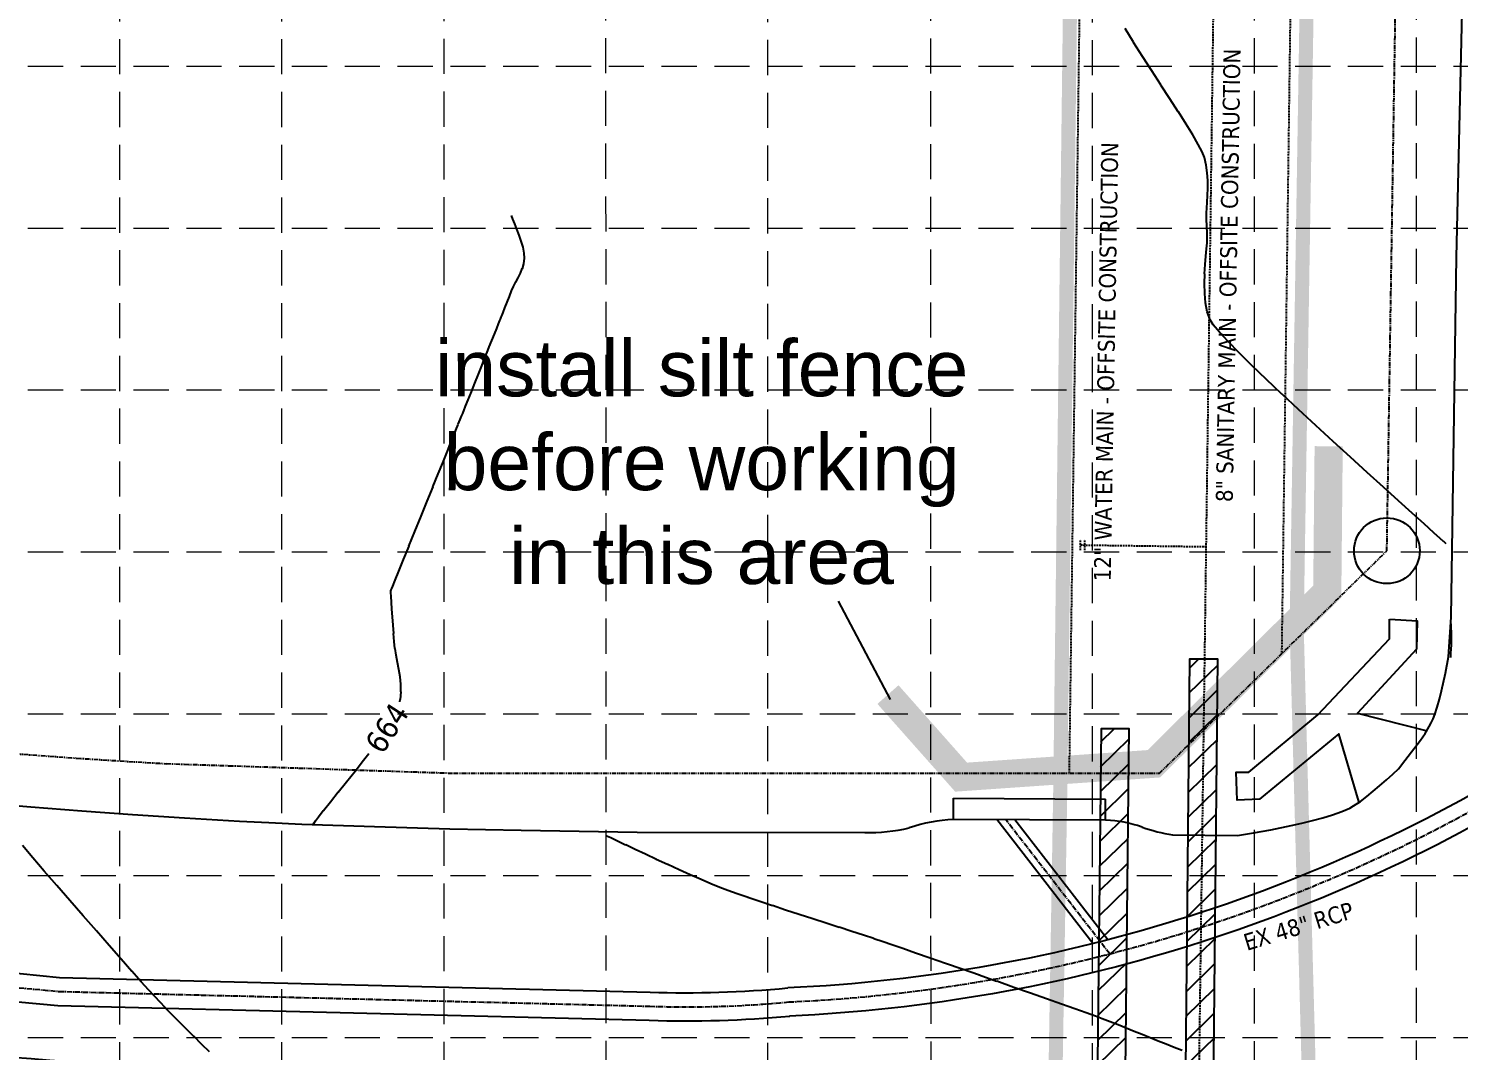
# Model space of a CAD drawing. Header units: inches. Extents: x 6967 to 7890, y 13663 to 15138.
# Drawn here: x 7576.7 to 7779.8, y 14375.7 to 14520.8 of the extents above; entities that cross this region are included whole.
import ezdxf
from ezdxf.enums import TextEntityAlignment as Align

# ---------------------------------------------------------------- set-up
doc = ezdxf.new("R2010")
doc.units = ezdxf.units.IN
doc.header["$MEASUREMENT"] = 0
for name, pattern in [('CENTER2', [1.125, 0.75, -0.125, 0.125, -0.125]), ('DASHED', [0.75, 0.5, -0.25]), ('HIDDEN', [0.375, 0.25, -0.125]), ('xGWI003pt$0$HIDDEN2', [0.1875, 0.125, -0.0625]), ('xGWI003pt$0$PHANTOM2', [1.25, 0.625, -0.125, 0.125, -0.125, 0.125, -0.125]), ('XGWI003WS$0$DASHED2', [0.375, 0.25, -0.125])]:
    doc.linetypes.add(name, pattern=pattern)
for name, color, linetype in [('C-ANNO-STRM-N', 7, 'Continuous'), ('EC', 35, 'Continuous'), ('GRID', 254, 'HIDDEN'), ('LIMITS OF DISTURBANCE', 1, 'HIDDEN'), ('PROP-SAN-TXT', 7, 'Continuous'), ('SILT FENCE', 200, 'Continuous'), ('V-ROAD-BACK-P', 2, 'Continuous'), ('V-STRM-CNTR-E', 11, 'CENTER2'), ('V-STRM-INLT-E', 15, 'Continuous'), ('V-STRM-UNDR-E', 15, 'Continuous'), ('xGWI003pt$0$C-ANNO-ROAD-E', 6, 'Continuous'), ('xGWI003pt$0$C-EASE-SSWR-N', 7, 'xGWI003pt$0$HIDDEN2'), ('xGWI003pt$0$ROW', 3, 'xGWI003pt$0$PHANTOM2'), ('XGWI003WS$0$C-SSWR-MAIN-N', 3, 'XGWI003WS$0$DASHED2'), ('XGWI003WS$0$C-UTIL-BORE-N', 6, 'Continuous')]:
    doc.layers.add(name, color=color, linetype=linetype)
doc.styles.add('L60', font='TAHOMA.TTF', dxfattribs={"height": 2.4})
doc.styles.add('L80', font='TAHOMA.TTF', dxfattribs={"height": 3.2})
doc.styles.get("Standard").update_dxf_attribs({"font": 'ARIAL.TTF'})

msp = doc.modelspace()

# ---------------------------------------------------------------- hatches: boundary and pattern name
at = {"layer": 'XGWI003WS$0$C-UTIL-BORE-N'}
h = msp.add_hatch(dxfattribs=at)
h.set_pattern_fill('ANSI31', color=256, scale=20, angle=-0.5862, style=0)
h.set_pattern_definition([(44.413774, (-146.4513, 79.9115), (-1.7495877, 1.78576116), [])])
h.paths.add_polyline_path([(7743.97, 14266.24), (7745.6, 14431.23), (7741.6, 14431.26), (7739.97, 14266.27)])
h = msp.add_hatch(dxfattribs=at)
h.set_pattern_fill('ANSI31', color=256, scale=20, angle=-0.643, style=0)
h.set_pattern_definition([(44.356957, (-173.1588, 87.8438), (-1.747816, 1.78749525), [])])
h.paths.add_polyline_path([(7731.34, 14266.35), (7733.02, 14421.34), (7729.02, 14421.37), (7727.34, 14266.38)])

# ---------------------------------------------------------------- linework, layer by layer
at = {"layer": 'defpoints'}
msp.add_circle((7769.62, 14446.65), 4.67, dxfattribs=at)
at = {"layer": 'EC', "color": 35, "extrusion": (0.851358, 0.524584, 0), "elevation": 14200.48}
msp.add_lwpolyline([(8303.85, 663), (8306.14, 663)], dxfattribs=at)
at = {"layer": 'EC', "color": 35, "extrusion": (0.84521, 0.534435, 0), "elevation": 14295.94}
msp.add_lwpolyline([(8136.01, 663), (8138.39, 663)], dxfattribs=at)
at = {"layer": 'EC', "color": 35, "extrusion": (0.841222, 0.54069, 0), "elevation": 14355.91}
msp.add_lwpolyline([(8027.31, 663), (8029.73, 663)], dxfattribs=at)
at = {"layer": 'EC', "color": 35, "extrusion": (0.839103, 0.543972, 0), "elevation": 14387.16}
msp.add_lwpolyline([(7968.77, 663), (7971.17, 663)], dxfattribs=at)
at = {"layer": 'EC', "color": 35, "extrusion": (0.838783, 0.544466, 0), "elevation": 14391.85}
msp.add_lwpolyline([(7957.96, 663), (7960.29, 663)], dxfattribs=at)
at = {"layer": 'EC', "color": 35, "extrusion": (0.840406, 0.541958, 0), "elevation": 14368.01}
msp.add_lwpolyline([(7998.71, 663), (8000.92, 663)], dxfattribs=at)
at = {"layer": 'EC', "color": 35, "extrusion": (0.844406, 0.535704, 0), "elevation": 14308.24}
msp.add_lwpolyline([(8103.1, 663), (8105.14, 663)], dxfattribs=at)
at = {"layer": 'EC', "color": 35, "extrusion": (0.851694, 0.52404, 0), "elevation": 14195.43}
msp.add_lwpolyline([(8297.31, 663), (8299.13, 663)], dxfattribs=at)
at = {"layer": 'EC', "color": 35}
for points, elevation in [([(7742.82, 14504.4), (7742.04, 14505.73)], 663), ([(7743.71, 14502.53), (7743.39, 14503.32)], 663), ([(7744, 14494.66), (7744.05, 14495.35)], 663), ([(7645.74, 14493.1), (7645.48, 14493.77)], 664), ([(7646.04, 14492.33), (7645.74, 14493.1)], 664), ([(7743.99, 14494.13), (7744, 14494.66)], 663), ([(7744.07, 14492.04), (7744.05, 14492.53)], 663), ([(7744.01, 14489.57), (7744.08, 14490.39)], 663), ([(7744.08, 14490.39), (7744.1, 14490.93)], 663), ([(7647.01, 14487.44), (7647.1, 14488.21)], 664), ([(7646.23, 14485.45), (7646.54, 14486.08)], 664), ([(7646.54, 14486.08), (7646.81, 14486.74)], 664), ([(7743.71, 14484.62), (7743.74, 14486.01)], 663), ([(7645.29, 14483.59), (7645.57, 14484.22)], 664), ([(7743.87, 14481.86), (7743.74, 14483.22)], 663), ([(7644.65, 14481.97), (7644.97, 14482.8)], 664), ([(7643.18, 14478.25), (7643.44, 14478.92)], 664), ([(7642.85, 14477.43), (7643.18, 14478.25)], 664), ([(7745.84, 14477.71), (7744.96, 14478.76)], 663), ([(7641.78, 14474.75), (7642.12, 14475.62)], 664), ([(7750.45, 14472.98), (7748.63, 14474.79)], 663), ([(7752.5, 14471.01), (7750.45, 14472.98)], 663), ([(7640.07, 14470.48), (7640.57, 14471.73)], 664), ([(7638.19, 14465.78), (7638.27, 14465.99)], 664), ([(7638.34, 14466.15), (7638.4, 14466.3)], 664), ([(7635.98, 14460.34), (7636.27, 14461.05)], 664), ([(7636.27, 14461.05), (7636.63, 14461.94)], 664), ([(7634.87, 14457.59), (7635.5, 14459.15)], 664), ([(7635.5, 14459.15), (7635.98, 14460.34)], 664), ([(7634.12, 14455.75), (7634.87, 14457.59)], 664), ([(7769.12, 14455.69), (7766.83, 14457.77)], 663), ([(7771.26, 14453.76), (7769.12, 14455.69)], 663), ([(7632.43, 14451.56), (7633.3, 14453.71)], 664), ([(7631.56, 14449.41), (7632.43, 14451.56)], 664), ([(7774.9, 14450.48), (7773.2, 14452.01)], 663), ([(7630.71, 14447.33), (7631.56, 14449.41)], 664), ([(7628.14, 14440.72), (7628.13, 14440.95)], 664), ([(7628.27, 14441.29), (7628.4, 14441.61)], 664), ([(7628.22, 14439.37), (7628.17, 14440.17)], 664), ([(7628.29, 14438.38), (7628.22, 14439.37)], 664), ([(7628.46, 14436.07), (7628.37, 14437.26)], 664), ([(7628.54, 14434.88), (7628.46, 14436.07)], 664), ([(7629.28, 14429.77), (7629.08, 14430.79)], 664), ([(7623.05, 14415.36), (7624.26, 14416.9)], 664), ([(7619.54, 14411), (7620.64, 14412.38)], 664), ([(7618.55, 14409.75), (7619.54, 14411)], 664), ([(7617.19, 14407.92), (7617.44, 14408.27)], 664), ([(7617.44, 14408.27), (7617.87, 14408.86)], 664), ([(7660.32, 14405.4), (7659.36, 14405.85)], 663), ([(7669.08, 14401.32), (7667.46, 14402.06)], 663), ([(7675.99, 14398.4), (7674.86, 14398.83)], 663), ([(7680.54, 14396.82), (7678.86, 14397.39)], 663), ([(7684.2, 14395.61), (7682.33, 14396.23)], 663), ([(7686.12, 14394.99), (7684.2, 14395.61)], 663), ([(7586.31, 14392.63), (7584.44, 14394.78)], 664), ([(7691.83, 14393.14), (7689.97, 14393.74)], 663), ([(7588.12, 14390.57), (7586.31, 14392.63)], 664), ([(7696.75, 14391.54), (7695.26, 14392.03)], 663), ([(7699.29, 14390.67), (7698.06, 14391.09)], 663), ([(7702.67, 14389.5), (7700.84, 14390.14)], 663), ([(7704.72, 14388.79), (7702.67, 14389.5)], 663), ([(7716.63, 14384.62), (7714.19, 14385.48)], 663), ([(7595.45, 14382.41), (7594.51, 14383.4)], 664), ([(7596.52, 14381.3), (7595.45, 14382.41)], 664), ([(7726.9, 14380.99), (7725.27, 14381.57)], 663), ([(7597.69, 14380.1), (7596.52, 14381.3)], 664), ([(7731.44, 14379.29), (7730.31, 14379.73)], 663), ([(7600.13, 14377.66), (7598.91, 14378.88)], 664), ([(7733.72, 14378.37), (7732.58, 14378.83)], 663), ([(7739.4, 14376.09), (7738.27, 14376.53)], 663)]:
    msp.add_lwpolyline(points, dxfattribs=dict(at, elevation=elevation))
at = {"layer": 'EC', "color": 35, "extrusion": (0.885847, 0.463978, 0), "elevation": 13588.67}
msp.add_lwpolyline([(9254.96, 663), (9256.18, 663)], dxfattribs=at)
at = {"layer": 'EC', "color": 35, "extrusion": (0.973809, 0.227368, 0), "elevation": 10838.3}
msp.add_lwpolyline([(12360.93, 663), (12362.02, 663)], dxfattribs=at)
at = {"layer": 'EC', "color": 35, "extrusion": (0.99078, 0.135479, 0), "elevation": 9637.2}
msp.add_lwpolyline([(13317.51, 663), (13318.62, 663)], dxfattribs=at)
at = {"layer": 'EC', "color": 35, "extrusion": (0.997941, 0.064135, 0), "elevation": 8658.14}
msp.add_lwpolyline([(13972.73, 663), (13973.84, 663)], dxfattribs=at)
at = {"layer": 'EC', "color": 35, "extrusion": (0.999952, 0.009775, 0), "elevation": 7885.54}
msp.add_lwpolyline([(14421.77, 663), (14422.86, 663)], dxfattribs=at)
at = {"layer": 'EC', "color": 35, "extrusion": (0.999545, -0.030148, 0), "elevation": 7303.57}
msp.add_lwpolyline([(14724.02, 663), (14725.05, 663)], dxfattribs=at)
at = {"layer": 'EC', "color": 35, "extrusion": (0.997624, -0.068894, 0), "elevation": 6727}
msp.add_lwpolyline([(14994.43, 663), (14995.27, 663)], dxfattribs=at)
at = {"layer": 'EC', "color": 35, "extrusion": (0.99839, -0.056724, 0), "elevation": 6909.35}
msp.add_lwpolyline([(14912.13, 663), (14913.08, 663)], dxfattribs=at)
at = {"layer": 'EC', "color": 35, "extrusion": (0.944732, 0.327843, 0), "elevation": 11974.61}
msp.add_lwpolyline([(11186.21, 664), (11186.78, 664)], dxfattribs=at)
at = {"layer": 'EC', "color": 35, "extrusion": (0.999413, 0.034267, 0), "elevation": 8236.12}
for points in [[(14219.66, 663), (14220.26, 663)], [(14219.14, 663), (14219.66, 663)], [(14218.65, 663), (14219.14, 663)], [(14217.64, 663), (14218.16, 663)], [(14217.05, 663), (14217.64, 663)]]:
    msp.add_lwpolyline(points, dxfattribs=at)
at = {"layer": 'EC', "color": 35, "extrusion": (0.933691, 0.358081, 0), "elevation": 12328.47}
msp.add_lwpolyline([(10792.56, 664), (10793.45, 664)], dxfattribs=at)
at = {"layer": 'EC', "color": 35, "extrusion": (0.945105, 0.326767, 0), "elevation": 11961.96}
msp.add_lwpolyline([(11196.5, 664), (11197.41, 664)], dxfattribs=at)
at = {"layer": 'EC', "color": 35, "extrusion": (0.961719, 0.274039, 0), "elevation": 11324.94}
msp.add_lwpolyline([(11839.54, 664), (11840.44, 664)], dxfattribs=at)
at = {"layer": 'EC', "color": 35, "extrusion": (0.981834, 0.189744, 0), "elevation": 10257.34}
msp.add_lwpolyline([(12774.76, 664), (12775.6, 664)], dxfattribs=at)
at = {"layer": 'EC', "color": 35, "extrusion": (0.995653, -0.093142, 0), "elevation": 6360.76}
msp.add_lwpolyline([(15146.83, 663), (15147.88, 663)], dxfattribs=at)
at = {"layer": 'EC', "color": 35, "extrusion": (0.963078, -0.269222, 0), "elevation": 3464.33}
msp.add_lwpolyline([(16010.55, 664), (16011.28, 664)], dxfattribs=at)
at = {"layer": 'EC', "color": 35, "extrusion": (0.998571, 0.053444, 0), "elevation": 8410.49}
msp.add_lwpolyline([(14058.81, 664), (14059.56, 664)], dxfattribs=at)
at = {"layer": 'EC', "color": 35, "extrusion": (0.99824, -0.059301, 0), "elevation": 6871.07}
msp.add_lwpolyline([(14919.73, 663), (14921.05, 663)], dxfattribs=at)
at = {"layer": 'EC', "color": 35, "extrusion": (0.9966, -0.082387, 0), "elevation": 6523.92}
msp.add_lwpolyline([(15076.07, 663), (15077.28, 663)], dxfattribs=at)
at = {"layer": 'EC', "color": 35, "extrusion": (0.878553, -0.477645, 0), "elevation": -201.29}
msp.add_lwpolyline([(16377.72, 664), (16378.42, 664)], dxfattribs=at)
at = {"layer": 'EC', "color": 35, "extrusion": (0.930469, -0.366371, 0), "elevation": 1807.33}
for points in [[(16276.69, 664), (16277.54, 664)], [(16274.23, 664), (16274.95, 664)], [(16274.95, 664), (16275.8, 664)], [(16273.5, 664), (16273.72, 664)], [(16273.72, 664), (16274.23, 664)]]:
    msp.add_lwpolyline(points, dxfattribs=at)
at = {"layer": 'EC', "color": 35, "extrusion": (0.885496, -0.464646, 0), "elevation": 40.08}
msp.add_lwpolyline([(16378.21, 664), (16378.91, 664)], dxfattribs=at)
at = {"layer": 'EC', "color": 35, "extrusion": (0.999685, 0.025115, 0), "elevation": 8105.04}
msp.add_lwpolyline([(14284.17, 663), (14285.57, 663)], dxfattribs=at)
at = {"layer": 'EC', "color": 35, "extrusion": (0.981865, 0.189583, 0), "elevation": 10348.94}
msp.add_lwpolyline([(12749.84, 663), (12751.13, 663)], dxfattribs=at)
at = {"layer": 'EC', "color": 35, "extrusion": (0.928566, -0.371167, 0), "elevation": 1723.35}
msp.add_lwpolyline([(16281.63, 664), (16282.13, 664)], dxfattribs=at)
at = {"layer": 'EC', "color": 35, "extrusion": (0.928675, -0.370895, 0), "elevation": 1728.11}
msp.add_lwpolyline([(16281.62, 664), (16281.83, 664)], dxfattribs=at)
at = {"layer": 'EC', "color": 35, "extrusion": (0.930236, -0.366962, 0), "elevation": 1797}
msp.add_lwpolyline([(16274.37, 664), (16274.51, 664)], dxfattribs=at)
at = {"layer": 'EC', "color": 35, "extrusion": (0.930701, -0.365781, 0), "elevation": 1817.65}
msp.add_lwpolyline([(16272.21, 664), (16272.35, 664)], dxfattribs=at)
at = {"layer": 'EC', "color": 35, "extrusion": (0.94572, 0.324982, 0), "elevation": 12029.7}
msp.add_lwpolyline([(11176.72, 663), (11177.9, 663)], dxfattribs=at)
at = {"layer": 'EC', "color": 35, "extrusion": (0.840182, 0.542304, 0), "elevation": 14359.07}
msp.add_lwpolyline([(7964.67, 663), (7965.53, 663)], dxfattribs=at)
at = {"layer": 'EC', "color": 35, "extrusion": (0.928533, -0.37125, 0), "elevation": 1721.89}
msp.add_lwpolyline([(16279.22, 664), (16280.18, 664)], dxfattribs=at)
at = {"layer": 'EC', "color": 35, "extrusion": (0.734302, 0.678823, 0), "elevation": 15515.59}
msp.add_lwpolyline([(5371.13, 663), (5372.95, 663)], dxfattribs=at)
at = {"layer": 'EC', "color": 35, "extrusion": (0.928535, -0.371245, 0), "elevation": 1721.97}
msp.add_lwpolyline([(16278.22, 664), (16279.21, 664)], dxfattribs=at)
at = {"layer": 'EC', "color": 35, "extrusion": (0.715047, 0.699077, 0), "elevation": 15659.62}
msp.add_lwpolyline([(4933.26, 663), (4935.49, 663)], dxfattribs=at)
at = {"layer": 'EC', "color": 35, "extrusion": (0.928545, -0.371219, 0), "elevation": 1722.43}
for points in [[(16273.98, 664), (16275.27, 664)], [(16275.27, 664), (16276.38, 664)], [(16276.38, 664), (16277.24, 664)], [(16270.09, 664), (16271.3, 664)], [(16271.3, 664), (16272.63, 664)], [(16268.41, 664), (16269.1, 664)], [(16269.1, 664), (16270.09, 664)], [(16268.14, 664), (16268.41, 664)]]:
    msp.add_lwpolyline(points, dxfattribs=at)
at = {"layer": 'EC', "color": 35, "extrusion": (-0.687833, -0.725869, 0), "elevation": -15836.48}
msp.add_lwpolyline([(-4323.29, 663), (-4326.35, 663)], dxfattribs=at)
at = {"layer": 'EC', "color": 35, "extrusion": (0.68309, 0.730334, 0), "elevation": 15864.31}
msp.add_lwpolyline([(4216.81, 663), (4220.03, 663)], dxfattribs=at)
at = {"layer": 'EC', "color": 35, "extrusion": (-0.679407, -0.733761, 0), "elevation": -15885.32}
msp.add_lwpolyline([(-4133.63, 663), (-4136.95, 663)], dxfattribs=at)
at = {"layer": 'EC', "color": 35, "extrusion": (0.926842, -0.375452, 0), "elevation": 1648.18}
msp.add_lwpolyline([(16274.01, 664), (16274.75, 664)], dxfattribs=at)
at = {"layer": 'EC', "color": 35, "extrusion": (0.926872, -0.375378, 0), "elevation": 1649.48}
msp.add_lwpolyline([(16274.62, 664), (16275.13, 664)], dxfattribs=at)
at = {"layer": 'EC', "color": 35, "extrusion": (0.928292, -0.371853, 0), "elevation": 1711.33}
msp.add_lwpolyline([(16268.97, 664), (16269.14, 664)], dxfattribs=at)
at = {"layer": 'EC', "color": 35, "extrusion": (0.92683, -0.37548, 0), "elevation": 1647.69}
msp.add_lwpolyline([(16271.17, 664), (16272.18, 664)], dxfattribs=at)
at = {"layer": 'EC', "color": 35, "extrusion": (0.926828, -0.375486, 0), "elevation": 1647.59}
msp.add_lwpolyline([(16272.19, 664), (16273.17, 664)], dxfattribs=at)
at = {"layer": 'EC', "color": 35, "extrusion": (0.926831, -0.375479, 0), "elevation": 1647.72}
msp.add_lwpolyline([(16273.16, 664), (16274.05, 664)], dxfattribs=at)
at = {"layer": 'EC', "color": 35, "extrusion": (-0.676504, -0.736439, 0), "elevation": -15901.53}
msp.add_lwpolyline([(-4067.5, 663), (-4070.85, 663)], dxfattribs=at)
at = {"layer": 'EC', "color": 35, "extrusion": (-0.674201, -0.738548, 0), "elevation": -15914.15}
msp.add_lwpolyline([(-4014.51, 663), (-4017.83, 663)], dxfattribs=at)
at = {"layer": 'EC', "color": 35, "extrusion": (-0.672389, -0.740198, 0), "elevation": -15923.94}
msp.add_lwpolyline([(-3972.24, 663), (-3975.48, 663)], dxfattribs=at)
at = {"layer": 'EC', "color": 35, "extrusion": (0.926844, -0.375446, 0), "elevation": 1648.3}
for points in [[(16262.22, 664), (16264.43, 664)], [(16253.29, 664), (16255.35, 664)], [(16251.51, 664), (16253.29, 664)], [(16249.18, 664), (16250.1, 664)], [(16250.1, 664), (16251.51, 664)]]:
    msp.add_lwpolyline(points, dxfattribs=at)
at = {"layer": 'EC', "color": 35, "extrusion": (0.669486, 0.742824, 0), "elevation": 15939.36}
msp.add_lwpolyline([(3901.3, 663), (3903.91, 663)], dxfattribs=at)
at = {"layer": 'EC', "color": 35, "extrusion": (0.670355, 0.742041, 0), "elevation": 15934.79}
msp.add_lwpolyline([(3915.77, 663), (3917.66, 663)], dxfattribs=at)
at = {"layer": 'EC', "color": 35, "extrusion": (-0.672459, -0.740134, 0), "elevation": -15923.6}
msp.add_lwpolyline([(-3959.82, 663), (-3961.01, 663)], dxfattribs=at)
at = {"layer": 'EC', "color": 35, "extrusion": (-0.676037, -0.736868, 0), "elevation": -15904.23}
msp.add_lwpolyline([(-4036.23, 663), (-4036.91, 663)], dxfattribs=at)
at = {"layer": 'EC', "color": 35, "extrusion": (-0.681059, -0.732229, 0), "elevation": -15876.27}
msp.add_lwpolyline([(-4144.51, 663), (-4144.86, 663)], dxfattribs=at)
at = {"layer": 'EC', "color": 35, "extrusion": (-0.686295, -0.727323, 0), "elevation": -15846.12}
msp.add_lwpolyline([(-4258.19, 663), (-4258.33, 663)], dxfattribs=at)
at = {"layer": 'EC', "color": 35, "extrusion": (0.949721, -0.313096, 0), "elevation": 2723.2}
msp.add_lwpolyline([(16103.22, 664), (16103.4, 664)], dxfattribs=at)
at = {"layer": 'EC', "color": 35, "extrusion": (0.998209, 0.059816, 0), "elevation": 8478.26}
msp.add_lwpolyline([(13958.03, 664), (13958.58, 664)], dxfattribs=at)
at = {"layer": 'EC', "color": 35, "extrusion": (0.900736, -0.434367, 0), "elevation": 598.24}
msp.add_lwpolyline([(16321.07, 664), (16321.25, 664)], dxfattribs=at)
at = {"layer": 'EC', "color": 35, "extrusion": (0.997495, 0.070741, 0), "elevation": 8630.57}
msp.add_lwpolyline([(13861.45, 664), (13862.57, 664)], dxfattribs=at)
at = {"layer": 'EC', "color": 35, "extrusion": (0.997634, 0.068749, 0), "elevation": 8602.87}
msp.add_lwpolyline([(13875.14, 664), (13876.28, 664)], dxfattribs=at)
at = {"layer": 'EC', "color": 35, "extrusion": (0.994225, 0.107317, 0), "elevation": 9133.55}
msp.add_lwpolyline([(13530.74, 664), (13531.72, 664)], dxfattribs=at)
at = {"layer": 'EC', "color": 35, "extrusion": (0.986447, 0.164078, 0), "elevation": 9893.44}
msp.add_lwpolyline([(12984.48, 664), (12985.48, 664)], dxfattribs=at)
at = {"layer": 'EC', "color": 35, "extrusion": (0.981765, 0.190099, 0), "elevation": 10233.25}
msp.add_lwpolyline([(12717.36, 664), (12718.39, 664)], dxfattribs=at)
at = {"layer": 'EC', "color": 35, "extrusion": (0.987217, 0.159381, 0), "elevation": 9831.59}
msp.add_lwpolyline([(13028.3, 664), (13029.35, 664)], dxfattribs=at)
at = {"layer": 'EC', "color": 35, "extrusion": (0.994567, 0.104101, 0), "elevation": 9090.04}
msp.add_lwpolyline([(13555.05, 664), (13556.11, 664)], dxfattribs=at)
at = {"layer": 'EC', "color": 35, "extrusion": (0.99642, -0.084543, 0), "elevation": 6382.6}
msp.add_lwpolyline([(15018.9, 664), (15019.99, 664)], dxfattribs=at)
at = {"layer": 'EC', "color": 35, "extrusion": (0.999752, 0.022261, 0), "elevation": 7948.83}
msp.add_lwpolyline([(14253.2, 664), (14254.27, 664)], dxfattribs=at)
at = {"layer": 'EC', "color": 35, "extrusion": (0.97748, -0.211029, 0), "elevation": 4413.46}
msp.add_lwpolyline([(15710.38, 664), (15710.71, 664)], dxfattribs=at)
at = {"layer": 'EC', "color": 35, "extrusion": (0.790798, -0.612077, 0), "elevation": -2794.99}
msp.add_lwpolyline([(16067.49, 664), (16068.7, 664)], dxfattribs=at)
at = {"layer": 'EC', "color": 35, "extrusion": (0.779711, -0.626139, 0), "elevation": -3082.24}
msp.add_lwpolyline([(16010.96, 664), (16012.91, 664)], dxfattribs=at)
at = {"layer": 'EC', "color": 35, "extrusion": (0.778307, -0.627884, 0), "elevation": -3118.1}
msp.add_lwpolyline([(16002.13, 664), (16004.02, 664)], dxfattribs=at)
at = {"layer": 'EC', "color": 35, "extrusion": (0.828111, -0.560564, 0), "elevation": -1768.68}
msp.add_lwpolyline([(16201.09, 664), (16201.29, 664)], dxfattribs=at)
at = {"layer": 'EC', "color": 35, "extrusion": (0.793928, -0.608012, 0), "elevation": -2712.73}
msp.add_lwpolyline([(16071.35, 664), (16072.47, 664)], dxfattribs=at)
at = {"layer": 'EC', "color": 35, "extrusion": (0.418712, 0.908119, 0), "elevation": 16289.29}
msp.add_lwpolyline([(-923.71, 663), (-922.93, 663)], dxfattribs=at)
at = {"layer": 'EC', "color": 35, "extrusion": (0.759105, 0.650968, 0), "elevation": 15127.86}
msp.add_lwpolyline([(6000.87, 664), (6003.12, 664)], dxfattribs=at)
at = {"layer": 'EC', "color": 35, "extrusion": (-0.426035, -0.904707, 0), "elevation": -16296.22}
msp.add_lwpolyline([(794.43, 663), (793.13, 663)], dxfattribs=at)
at = {"layer": 'EC', "color": 35, "extrusion": (-0.426059, -0.904695, 0), "elevation": -16296.25}
msp.add_lwpolyline([(795.48, 663), (794, 663)], dxfattribs=at)
at = {"layer": 'EC', "color": 35, "extrusion": (0.424912, 0.905235, 0), "elevation": 16295.22}
msp.add_lwpolyline([(-817.76, 663), (-816.14, 663)], dxfattribs=at)
at = {"layer": 'EC', "color": 35, "extrusion": (0.757247, 0.653129, 0), "elevation": 15144.9}
msp.add_lwpolyline([(5955.21, 664), (5957.73, 664)], dxfattribs=at)
at = {"layer": 'EC', "color": 35, "extrusion": (-0.422792, -0.906227, 0), "elevation": -16293.27}
msp.add_lwpolyline([(857.61, 663), (855.89, 663)], dxfattribs=at)
at = {"layer": 'EC', "color": 35, "extrusion": (0.419696, 0.907665, 0), "elevation": 16290.24}
msp.add_lwpolyline([(-914.99, 663), (-913.22, 663)], dxfattribs=at)
at = {"layer": 'EC', "color": 35, "extrusion": (0.755834, 0.654763, 0), "elevation": 15157.73}
msp.add_lwpolyline([(5919.78, 664), (5922.49, 664)], dxfattribs=at)
at = {"layer": 'EC', "color": 35, "extrusion": (-0.4098, -0.912175, 0), "elevation": -16279.32}
msp.add_lwpolyline([(1095.62, 663), (1093.88, 663)], dxfattribs=at)
at = {"layer": 'EC', "color": 35, "extrusion": (-0.402114, -0.91559, 0), "elevation": -16269.53}
msp.add_lwpolyline([(1234.17, 663), (1232.5, 663)], dxfattribs=at)
at = {"layer": 'EC', "color": 35, "extrusion": (-0.391396, -0.920223, 0), "elevation": -16254.01}
msp.add_lwpolyline([(1425.58, 663), (1424.05, 663)], dxfattribs=at)
at = {"layer": 'EC', "color": 35, "extrusion": (0.754668, 0.656107, 0), "elevation": 15168.24}
msp.add_lwpolyline([(5889.95, 664), (5892.78, 664)], dxfattribs=at)
at = {"layer": 'EC', "color": 35, "extrusion": (-0.375706, -0.926739, 0), "elevation": -16227.44}
msp.add_lwpolyline([(1702.87, 663), (1701.51, 663)], dxfattribs=at)
at = {"layer": 'EC', "color": 35, "extrusion": (0.337544, 0.94131, 0), "elevation": 16144.34}
msp.add_lwpolyline([(-2366.83, 663), (-2365.4, 663)], dxfattribs=at)
at = {"layer": 'EC', "color": 35, "extrusion": (-0.327192, -0.944958, 0), "elevation": -16117.39}
msp.add_lwpolyline([(2545.5, 663), (2543.88, 663)], dxfattribs=at)
at = {"layer": 'EC', "color": 35, "extrusion": (0.753626, 0.657303, 0), "elevation": 15177.56}
msp.add_lwpolyline([(5863.01, 664), (5865.89, 664)], dxfattribs=at)
at = {"layer": 'EC', "color": 35, "extrusion": (-0.315141, -0.949045, 0), "elevation": -16083.68}
msp.add_lwpolyline([(2754.03, 663), (2752.14, 663)], dxfattribs=at)
at = {"layer": 'EC', "color": 35, "extrusion": (-0.307746, -0.951469, 0), "elevation": -16061.75}
msp.add_lwpolyline([(2885.14, 663), (2883.11, 663)], dxfattribs=at)
at = {"layer": 'EC', "color": 35, "extrusion": (-0.307068, -0.951688, 0), "elevation": -16059.69}
msp.add_lwpolyline([(2898.59, 663), (2896.58, 663)], dxfattribs=at)
at = {"layer": 'EC', "color": 35, "extrusion": (0.308205, 0.95132, 0), "elevation": 16063.15}
msp.add_lwpolyline([(-2883.21, 663), (-2881.35, 663)], dxfattribs=at)
at = {"layer": 'EC', "color": 35, "extrusion": (-0.310299, -0.950639, 0), "elevation": -16069.46}
msp.add_lwpolyline([(2849.58, 663), (2847.85, 663)], dxfattribs=at)
at = {"layer": 'EC', "color": 35, "extrusion": (0.750399, 0.660985, 0), "elevation": 15206.07}
msp.add_lwpolyline([(5780.46, 664), (5783.03, 664)], dxfattribs=at)
at = {"layer": 'EC', "color": 35, "extrusion": (-0.319702, -0.947518, 0), "elevation": -16096.91}
msp.add_lwpolyline([(2693.19, 663), (2691.81, 663)], dxfattribs=at)
at = {"layer": 'EC', "color": 35, "extrusion": (-0.326727, -0.945119, 0), "elevation": -16116.46}
msp.add_lwpolyline([(2576.57, 663), (2574.93, 663)], dxfattribs=at)
at = {"layer": 'EC', "color": 35, "extrusion": (0.748936, 0.662642, 0), "elevation": 15218.81}
msp.add_lwpolyline([(5744.51, 664), (5746.83, 664)], dxfattribs=at)
at = {"layer": 'EC', "color": 35, "extrusion": (0.329136, 0.944283, 0), "elevation": 16122.98}
msp.add_lwpolyline([(-2541.92, 663), (-2539.57, 663)], dxfattribs=at)
at = {"layer": 'EC', "color": 35, "extrusion": (-0.329677, -0.944094, 0), "elevation": -16124.44}
msp.add_lwpolyline([(2535.18, 663), (2532.68, 663)], dxfattribs=at)
at = {"layer": 'EC', "color": 35, "extrusion": (0.746918, 0.664916, 0), "elevation": 15236.2}
msp.add_lwpolyline([(5696.24, 664), (5698.23, 664)], dxfattribs=at)
at = {"layer": 'EC', "color": 35, "extrusion": (-0.330188, -0.943915, 0), "elevation": -16125.81}
msp.add_lwpolyline([(2529.02, 663), (2526.44, 663)], dxfattribs=at)
at = {"layer": 'EC', "color": 35, "extrusion": (-0.330703, -0.943735, 0), "elevation": -16127.18}
msp.add_lwpolyline([(2522.83, 663), (2520.22, 663)], dxfattribs=at)
at = {"layer": 'EC', "color": 35, "extrusion": (0.743719, 0.668492, 0), "elevation": 15263.36}
msp.add_lwpolyline([(5621.46, 664), (5623.05, 664)], dxfattribs=at)
at = {"layer": 'EC', "color": 35, "extrusion": (0.737408, 0.675448, 0), "elevation": 15315.49}
msp.add_lwpolyline([(5476.74, 664), (5477.86, 664)], dxfattribs=at)
at = {"layer": 'EC', "color": 35, "extrusion": (-0.331869, -0.943326, 0), "elevation": -16130.29}
msp.add_lwpolyline([(2508.01, 663), (2505.49, 663)], dxfattribs=at)
at = {"layer": 'EC', "color": 35, "extrusion": (-0.332599, -0.943068, 0), "elevation": -16132.23}
msp.add_lwpolyline([(2497.92, 663), (2495.52, 663)], dxfattribs=at)
at = {"layer": 'EC', "color": 35, "extrusion": (-0.333512, -0.942746, 0), "elevation": -16134.64}
msp.add_lwpolyline([(2484.53, 663), (2482.3, 663)], dxfattribs=at)
at = {"layer": 'EC', "color": 35, "extrusion": (-0.334724, -0.942316, 0), "elevation": -16137.82}
msp.add_lwpolyline([(2465.79, 663), (2463.79, 663)], dxfattribs=at)
at = {"layer": 'EC', "color": 35, "extrusion": (0.710113, 0.704088, 0), "elevation": 15520.07}
msp.add_lwpolyline([(4860.33, 664), (4862.06, 664)], dxfattribs=at)
at = {"layer": 'EC', "color": 35, "extrusion": (-0.339207, -0.940712, 0), "elevation": -16149.38}
msp.add_lwpolyline([(2392.06, 663), (2390.66, 663)], dxfattribs=at)
at = {"layer": 'EC', "color": 35, "extrusion": (-0.344344, -0.938844, 0), "elevation": -16162.22}
msp.add_lwpolyline([(2304.78, 663), (2303.75, 663)], dxfattribs=at)
at = {"layer": 'EC', "color": 35, "extrusion": (-0.354693, -0.934983, 0), "elevation": -16186.69}
msp.add_lwpolyline([(2127.32, 663), (2126.12, 663)], dxfattribs=at)
at = {"layer": 'EC', "color": 35, "extrusion": (0.704114, 0.710087, 0), "elevation": 15560.75}
msp.add_lwpolyline([(4725.11, 664), (4726.76, 664)], dxfattribs=at)
at = {"layer": 'EC', "color": 35, "extrusion": (-0.371185, -0.928559, 0), "elevation": -16221.81}
msp.add_lwpolyline([(1842.94, 663), (1841.72, 663)], dxfattribs=at)
at = {"layer": 'EC', "color": 35, "extrusion": (-0.378027, -0.925795, 0), "elevation": -16234.97}
msp.add_lwpolyline([(1725.65, 663), (1724.42, 663)], dxfattribs=at)
at = {"layer": 'EC', "color": 35, "extrusion": (-0.378, -0.925806, 0), "elevation": -16234.92}
msp.add_lwpolyline([(1727.36, 663), (1726.13, 663)], dxfattribs=at)
at = {"layer": 'EC', "color": 35, "extrusion": (-0.375685, -0.926747, 0), "elevation": -16230.55}
msp.add_lwpolyline([(1769.15, 663), (1767.93, 663)], dxfattribs=at)
at = {"layer": 'EC', "color": 35, "extrusion": (-0.701265, -0.712901, 0), "elevation": -15579.54}
msp.add_lwpolyline([(-4661.25, 664), (-4662.76, 664)], dxfattribs=at)
at = {"layer": 'EC', "color": 35, "extrusion": (0.37104, 0.928617, 0), "elevation": 16221.49}
msp.add_lwpolyline([(-1851.61, 663), (-1850.39, 663)], dxfattribs=at)
at = {"layer": 'EC', "color": 35, "extrusion": (0.354388, 0.935098, 0), "elevation": 16185.81}
msp.add_lwpolyline([(-2143.58, 663), (-2142.38, 663)], dxfattribs=at)
at = {"layer": 'GRID', "color": 252, "linetype": 'HIDDEN', "lineweight": 0, "ltscale": 20}
for p, q in [((7589.65, 13779.35), (7589.65, 15113.57)), ((7612.65, 13779.35), (7612.65, 15113.57)), ((7635.77, 13779.4), (7635.66, 15113.57)), ((7658.74, 13779.51), (7658.66, 15113.57)), ((7681.73, 13779.24), (7681.66, 15113.57)), ((7704.94, 13779.45), (7704.77, 15114.09)), ((7727.82, 13779.21), (7727.77, 15114.09)), ((7750.84, 13779.49), (7750.77, 15114.09)), ((7773.89, 13779.57), (7773.77, 15114.09)), ((6991.59, 14515.51), (7865.68, 14515.51)), ((6991.59, 14492.51), (7865.68, 14492.51)), ((6991.59, 14469.51), (7865.68, 14469.51)), ((6991.59, 14446.5), (7865.68, 14446.5)), ((6991.59, 14423.5), (7865.68, 14423.5)), ((6991.59, 14400.5), (7865.68, 14400.5)), ((6991.59, 14377.5), (7865.68, 14377.5))]:
    msp.add_line(p, q, dxfattribs=at)
at = {"layer": 'LIMITS OF DISTURBANCE', "linetype": 'DASHED', "ltscale": 25, "const_width": 2}
msp.add_lwpolyline([(7739.48, 14757.07), (7725.7, 14611.8), (7723.22, 14412.54), (7721.34, 14299.95), (7626.68, 14301.01), (7537.7, 14305.63)], dxfattribs=at)
msp.add_lwpolyline([(7470.5, 14064.56), (7646.85, 14024.45), (7787.41, 13990.18), (7791.29, 14258.17, 0.452986), (7760.89, 14285.63), (7756.8, 14435.94), (7759.66, 14613.39), (7774.17, 14755.27)], format="xyb", dxfattribs=at)
at = {"layer": 'SILT FENCE', "color": 7, "linetype": 'Continuous', "ltscale": 25}
msp.add_line((7691.68, 14439.51), (7699.07, 14425.51), dxfattribs=at)
at = {"layer": 'SILT FENCE', "linetype": 'Continuous', "ltscale": 25, "const_width": 4}
msp.add_lwpolyline([(7698.75, 14426.22), (7709.14, 14414.49), (7736.52, 14416.39), (7761.15, 14440.85), (7761.35, 14461.5)], dxfattribs=at)
at = {"layer": 'V-ROAD-BACK-P', "color": 7}
for points in [[(7778.76, 14437.21), (7779.52, 14488.39), (7780.67, 14539.62), (7781.17, 14589.76), (7779.62, 14598.82), (7779.81, 14610.78), (7781.91, 14617.31), (7784.34, 14651.68), (7784.85, 14657.5), (7784, 14667.3), (7785.38, 14678.16), (7788.38, 14686.88), (7794.93, 14734.68), (7793.71, 14744.95), (7793.93, 14760.42), (7796, 14772.59), (7796.98, 14839.21), (7797.76, 14889.54), (7798.48, 14940.14), (7799.16, 14990.48), (7800.01, 15040.89)], [(7739.18, 14406.29), (7748.38, 14406.19), (7750.69, 14406.57), (7753.12, 14407.02), (7756, 14407.61), (7757.52, 14407.95), (7759.03, 14408.32), (7760.51, 14408.72), (7761.91, 14409.14), (7763.2, 14409.59), (7763.8, 14409.83), (7764.36, 14410.1), (7764.89, 14410.39), (7765.87, 14411.02), (7766.77, 14411.72), (7768.57, 14413.27), (7769.56, 14414.1), (7770.47, 14414.89), (7771.25, 14415.69), (7772.18, 14416.86), (7774.4, 14419.74), (7775.05, 14420.67), (7775.64, 14421.67), (7775.91, 14422.2), (7776.17, 14422.77), (7776.41, 14423.37), (7776.76, 14424.42), (7777.09, 14425.56), (7777.39, 14426.77), (7777.93, 14429.24), (7778.37, 14431.59), (7778.76, 14437.21)], [(7765.62, 14411.01), (7762.78, 14420.65), (7751.52, 14411.35), (7748.34, 14411.22), (7748.21, 14415.18), (7750.03, 14415.18), (7759.8, 14423.35), (7769.97, 14434.14), (7770, 14436.93)], [(7770.03, 14436.93), (7773.94, 14436.72), (7773.84, 14432.69), (7765.43, 14423.57), (7775.32, 14421.09)], [(7561.31, 14411.61), (7576.98, 14410.28), (7584.24, 14409.7), (7591.45, 14409.17), (7598.84, 14408.69), (7606.66, 14408.24), (7610.8, 14408.03), (7615.49, 14407.82), (7625.81, 14407.46), (7636.53, 14407.16), (7646.64, 14406.94), (7663.13, 14406.65), (7696.21, 14406.61)], [(7729.67, 14408.36), (7708.06, 14408.49)]]:
    msp.add_lwpolyline(points, dxfattribs=at)
msp.add_lwpolyline([(7778.68, 14431.49, 0.029829), (7778.75, 14436.29)], format="xyb", dxfattribs=at)
for centre, radius, start, end in [((7709.31, 14384.83), 23.69, 93.021, 108.5372), ((7728.99, 14390.53), 17.85, 70.8734, 87.791), ((7695.86, 14432.4), 25.8, 269.0758, 283.2626), ((7742.8, 14429.6), 23.59, 250.2654, 261.167), ((7651.26, 15339.92), 968.28, 262.41577, 267.5162)]:
    msp.add_arc(centre, radius, start, end, dxfattribs=at)
at = {"layer": 'V-STRM-CNTR-E', "color": 5}
for points in [[(7000.28, 14596.16), (7233.82, 14477.21, 0.086014), (7580.97, 14384.04), (7664.9, 14381.94, 0.032197), (7684.65, 14382.54, 0.032197)], [(7798.18, 14419.77, -0.13691), (7684.65, 14382.54, -378.614573)]]:
    msp.add_lwpolyline(points, format="xyb", dxfattribs=at)
msp.add_lwpolyline([(7730.26, 14389.37), (7715.48, 14408.45)], dxfattribs=at)
at = {"layer": 'V-STRM-INLT-E', "color": 5}
for p, q in [((7708.05, 14411.49), (7729.66, 14411.36)), ((7708.06, 14408.49), (7708.05, 14411.49)), ((7729.67, 14408.36), (7729.66, 14411.36))]:
    msp.add_line(p, q, dxfattribs=at)
at = {"layer": 'V-STRM-UNDR-E', "color": 5}
for points in [[(7000.29, 14598.4), (7234.69, 14479.01, 0.085989), (7581.08, 14386.04), (7664.96, 14383.94, 0.032294), (7684.51, 14384.54, 0.032294)], [(7000.27, 14593.92), (7232.95, 14475.41, 0.086039), (7580.85, 14382.04), (7664.84, 14379.94, 0.032102), (7684.79, 14380.54, 0.032102)], [(7794.17, 14419.53, -0.132969), (7684.51, 14384.54)], [(7794.11, 14414.75, -0.129912), (7684.74, 14380.54)]]:
    msp.add_lwpolyline(points, format="xyb", dxfattribs=at)
for points in [[(7727.87, 14390.83), (7714.21, 14408.45)], [(7729.98, 14391.37), (7716.75, 14408.44)]]:
    msp.add_lwpolyline(points, dxfattribs=at)
at = {"layer": 'xGWI003pt$0$C-EASE-SSWR-N'}
for p, q in [((7727.12, 14611.38), (7724.48, 14415.17)), ((7754.71, 14432.06), (7757.1, 14609.73))]:
    msp.add_line(p, q, dxfattribs=at)
at = {"layer": 'xGWI003pt$0$ROW', "color": 7}
for p, q in [((7769.62, 14446.65), (7772.5, 14629.13)), ((7737.32, 14415.05), (7769.62, 14446.65)), ((7596.3, 14416.41), (7637.03, 14415.05)), ((7637.03, 14415.05), (7737.32, 14415.05))]:
    msp.add_line(p, q, dxfattribs=at)
msp.add_arc((7649.32, 15382.67), 967.72, 244.1167, 266.85922, dxfattribs=at)
at = {"layer": 'XGWI003WS$0$C-SSWR-MAIN-N', "color": 7}
for p, q in [((7726.12, 14446.73), (7726.11, 14448.23)), ((7726.11, 14447.48), (7743.91, 14447.24)), ((7726.72, 14446.73), (7726.71, 14448.23))]:
    msp.add_line(p, q, dxfattribs=at)
at = {"layer": 'XGWI003WS$0$C-SSWR-MAIN-N', "color": 30}
msp.add_lwpolyline([(7772.55, 15009.92), (7771.9, 14971.26, -0.042072), (7767.67, 14929.48), (7766.57, 14923.59, 0.042072), (7762.34, 14881.8), (7760.4, 14766.16, -0.019946), (7759.27, 14746.25), (7747.11, 14620.69, 0.020781), (7745.97, 14599.95), (7741.33, 14254.71), (7560.36, 14227.31)], format="xyb", dxfattribs=at)
at = {"layer": 'XGWI003WS$0$C-UTIL-BORE-N'}
for points in [[(7743.97, 14266.24), (7745.6, 14431.23), (7741.6, 14431.26), (7739.97, 14266.27)], [(7731.34, 14266.35), (7733.02, 14421.34), (7729.02, 14421.37), (7727.34, 14266.38)]]:
    msp.add_lwpolyline(points, close=True, dxfattribs=at)

# ---------------------------------------------------------------- texts
at = {"layer": 'C-ANNO-STRM-N', "style": 'L60'}
msp.add_text('EX 48" RCP', height=2.4, rotation=17.0949, dxfattribs=at).set_placement((7749.73, 14389.79))
at = {"layer": 'EC', "color": 35, "insert": (7624.26, 14419.32, 664), "char_height": 3.2, "width": 8.4008, "attachment_point": 1, "rotation": 57.0801, "style": 'L80'}
msp.add_mtext('\\fTahoma|b0|i0|c0|p34;\\W1.0000000000;\\T1.0000000000;\\o\\l664', dxfattribs=at)
at = {"layer": 'PROP-SAN-TXT', "style": 'L60'}
for s, p in [('8" SANITARY MAIN - OFFSITE CONSTRUCTION', (7747.72, 14453.56)), ('12" WATER MAIN - OFFSITE CONSTRUCTION', (7730.39, 14442.3))]:
    msp.add_text(s, height=2.4, rotation=89.0078, dxfattribs=at).set_placement(p)
at = {"layer": 'SILT FENCE', "color": 7, "linetype": 'Continuous', "ltscale": 25, "insert": (7672.28, 14476.6), "char_height": 8, "width": 81.9793, "attachment_point": 2}
msp.add_mtext('install silt fence before working in this area', dxfattribs=at)
at = {"layer": 'xGWI003pt$0$C-ANNO-ROAD-E', "color": 7}
msp.add_text('PLANO PARKWAY', height=13.4, rotation=354.0047, dxfattribs=at).set_placement((7517.28, 14364.8), align=Align.CENTER)

doc.saveas('drawing.dxf')
